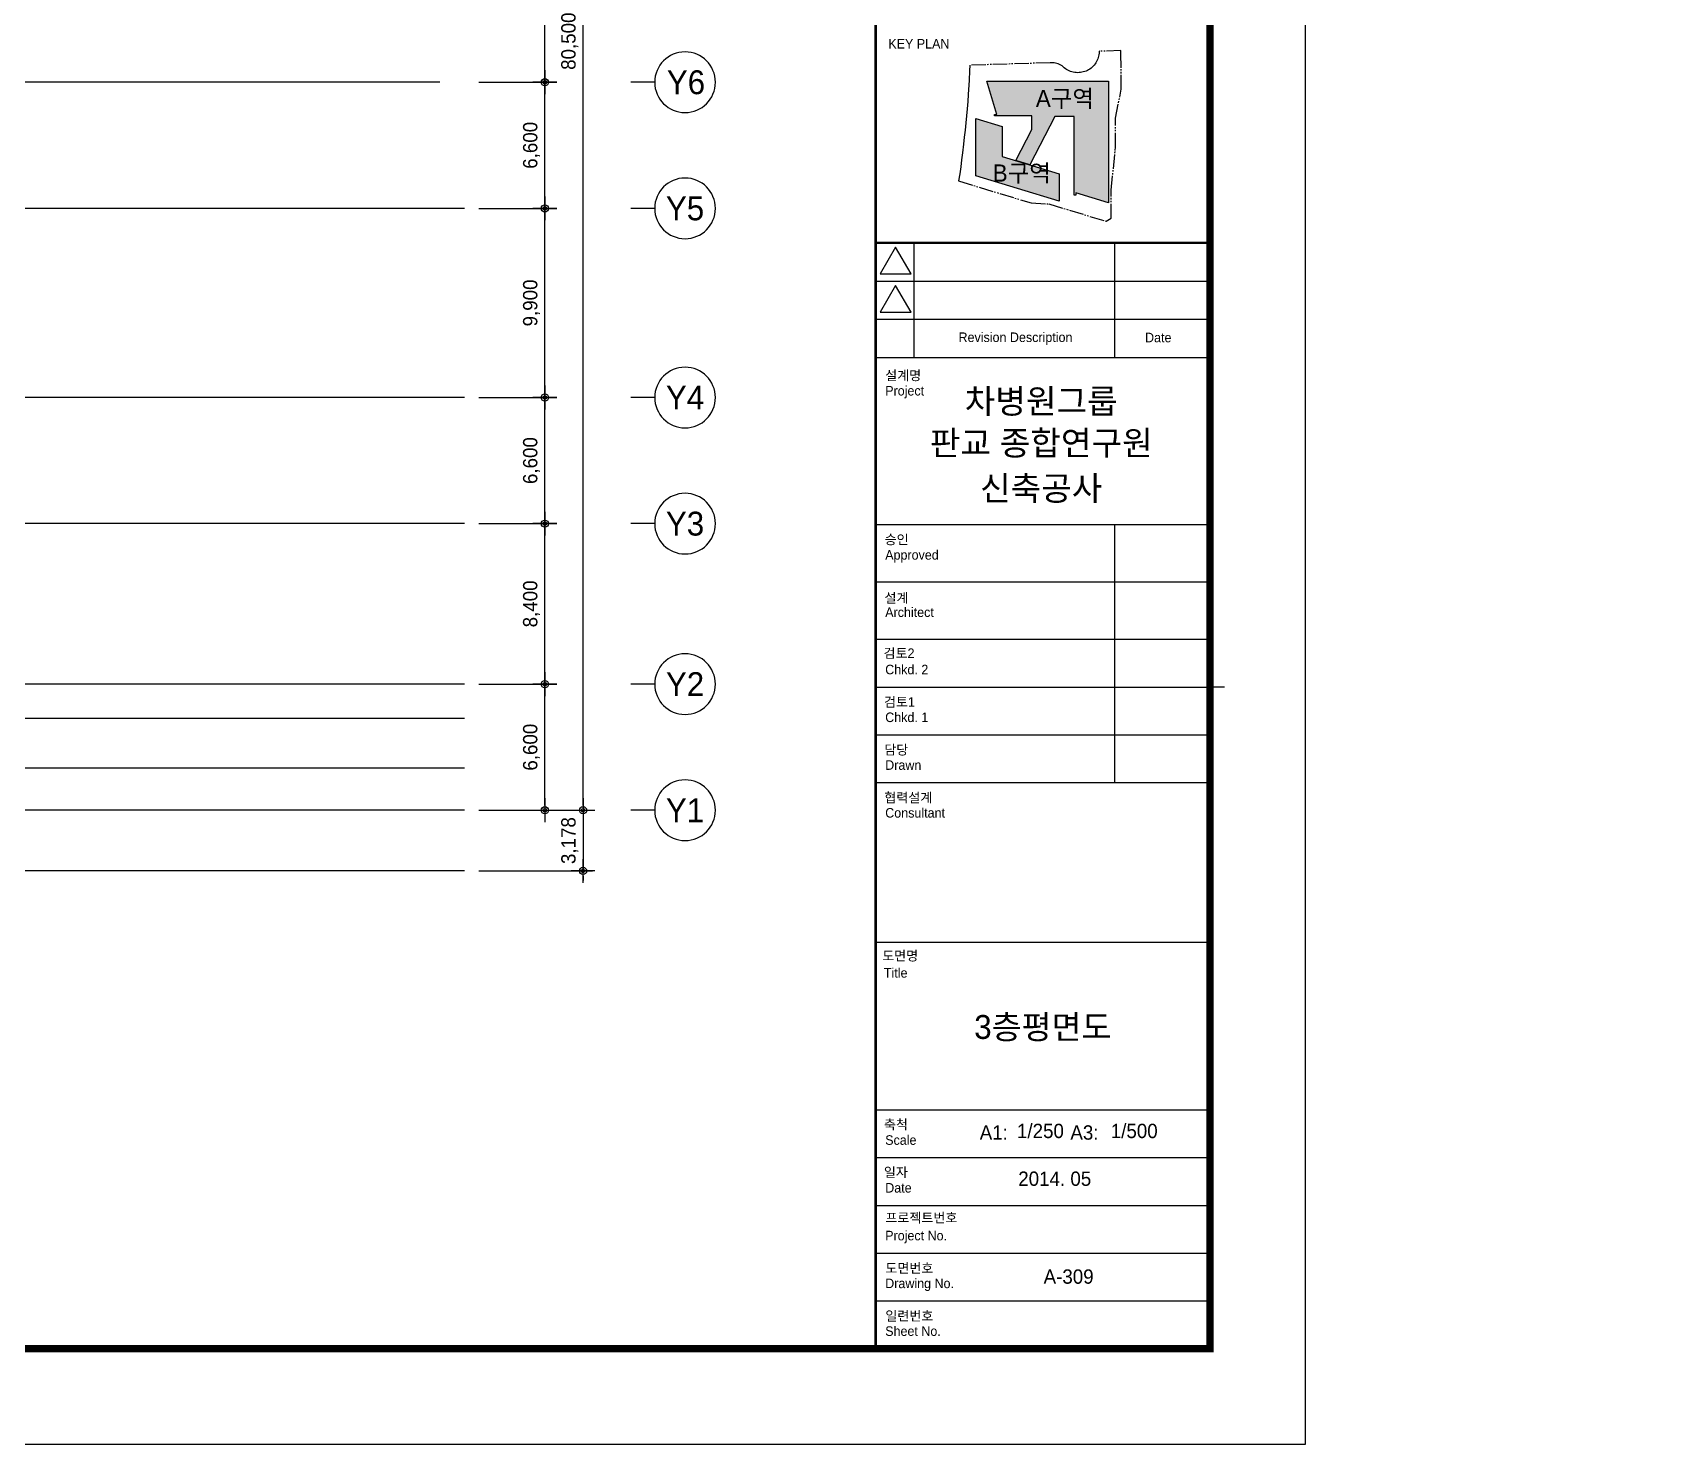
# Model space of a CAD drawing. Header units: metres. Extents: x 630750 to 860239, y 578133 to 726633.
# Drawn here: x 774389 to 860239, y 578133 to 651998 of the extents above; entities that cross this region are included whole.
import ezdxf
from ezdxf.enums import TextEntityAlignment as Align

# ---------------------------------------------------------------- set-up
doc = ezdxf.new("R2010")
doc.units = ezdxf.units.M
doc.header["$LTSCALE"] = 300
doc.linetypes.add('SITE$0$ACAD$0$DASHED', pattern=[19.05, 12.7, -6.35])
doc.linetypes.add('SITE$0$PROPERTY', pattern=[37.5, 25, -2.5, 2.5, -2.5, 2.5, -2.5])
doc.layers.get('Defpoints').update_dxf_attribs({"color": 8})
for name, color, linetype in [('001dmp-FORM', 7, 'Continuous'), ('A-CEN-1', 1, 'Continuous'), ('A-DIM', 7, 'Continuous'), ('A-GRID-DIMS', 14, 'Continuous'), ('A-HAT-2', 8, 'Continuous'), ('A-TXT-S', 3, 'Continuous'), ('DIM', 7, 'Continuous'), ('SITE$0$C-PROP', 72, 'SITE$0$ACAD$0$DASHED')]:
    doc.layers.add(name, color=color, linetype=linetype)
doc.styles.add('TEXT(돋음)', font='')
doc.styles.add('돋움', font='')
doc.styles.get('TEXT(돋음)').set_extended_font_data('Dotum')
doc.styles.get('돋움').set_extended_font_data('Dotum')
doc.dimstyles.new('DIM250', dxfattribs={"dimscale": 250, "dimtxt": 3, "dimasz": 1, "dimexe": 2, "dimexo": 3, "dimgap": 1, "dimtad": 1, "dimdec": 0, "dimzin": 0, "dimdsep": 46, "dimlunit": 6, "dimtxsty": 'TEXT(돋음)', "dimblk": 'Z_DOT', "dimcen": 2.5, "dimdle": 2, "dimclrd": 256, "dimclre": 256, "dimclrt": 3, "dimadec": 0, "dimazin": 0, "dimtfac": 1, "dimtdec": 0, "dimtix": 1, "dimtmove": 2, "dimatfit": 3, "dimldrblk": 'Z_DOT', "dimfxl": 1, "dimtolj": 1, "dimtzin": 0, "dimarcsym": 0})

# ---------------------------------------------------------------- blocks, each defined once
blk = doc.blocks.new('Z_DOT')
at = {"layer": 'DIM', "color": 7}
for p, q in [((-2.5, 0), (2.5, 0)), ((0, -2.5), (0, 2.5))]:
    blk.add_line(p, q, dxfattribs=at)
for radius in [0.75, 0.375]:
    blk.add_circle((0, 0), radius, dxfattribs=at)
blk = doc.blocks.new('*D74')
at = {"layer": 'A-DIM', "lineweight": -2, "transparency": 16777216}
for p, q in [((797736, 691810), (803686, 691810)), ((803186, 611560), (803186, 691560)), ((797736, 611310), (803686, 611310))]:
    blk.add_line(p, q, dxfattribs=at)
at = {"layer": 'Defpoints', "color": 0, "transparency": 16777216}
for p in [(796986, 691810), (803186, 691810), (796986, 611310)]:
    blk.add_point(p, dxfattribs=at)
at = {"layer": 'A-DIM', "lineweight": -2, "transparency": 16777216, "xscale": 250, "yscale": 250, "zscale": 250}
for p, rotation in [((803186, 691810), 90), ((803186, 611310), 270)]:
    blk.add_blockref('Z_DOT', p, dxfattribs=dict(at, rotation=rotation))
at = {"layer": 'A-DIM', "color": 3, "transparency": 16777216, "insert": (802489, 651560), "char_height": 750, "attachment_point": 5, "rotation": 90, "style": 'TEXT(돋음)'}
blk.add_mtext('\\A1;80,500', dxfattribs=at)
blk = doc.blocks.new('*D75')
at = {"layer": 'A-DIM', "lineweight": -2, "transparency": 16777216}
for p, q in [((797736, 617910), (801686, 617910)), ((801186, 611560), (801186, 617660)), ((797736, 611310), (801686, 611310))]:
    blk.add_line(p, q, dxfattribs=at)
at = {"layer": 'Defpoints', "color": 0, "transparency": 16777216}
for p in [(796986, 617910), (801186, 617910), (796986, 611310)]:
    blk.add_point(p, dxfattribs=at)
at = {"layer": 'A-DIM', "lineweight": -2, "transparency": 16777216, "xscale": 250, "yscale": 250, "zscale": 250}
for p, rotation in [((801186, 617910), 90), ((801186, 611310), 270)]:
    blk.add_blockref('Z_DOT', p, dxfattribs=dict(at, rotation=rotation))
at = {"layer": 'A-DIM', "color": 3, "transparency": 16777216, "insert": (800489, 614610), "char_height": 750, "attachment_point": 5, "rotation": 90, "style": 'TEXT(돋음)'}
blk.add_mtext('\\A1;6,600', dxfattribs=at)
blk = doc.blocks.new('*D76')
at = {"layer": 'A-DIM', "lineweight": -2, "transparency": 16777216}
for p, q in [((797736, 626310), (801686, 626310)), ((801186, 618160), (801186, 626060)), ((797736, 617910), (801686, 617910))]:
    blk.add_line(p, q, dxfattribs=at)
at = {"layer": 'Defpoints', "color": 0, "transparency": 16777216}
for p in [(796986, 626310), (801186, 626310), (796986, 617910)]:
    blk.add_point(p, dxfattribs=at)
at = {"layer": 'A-DIM', "lineweight": -2, "transparency": 16777216, "xscale": 250, "yscale": 250, "zscale": 250}
for p, rotation in [((801186, 626310), 90), ((801186, 617910), 270)]:
    blk.add_blockref('Z_DOT', p, dxfattribs=dict(at, rotation=rotation))
at = {"layer": 'A-DIM', "color": 3, "transparency": 16777216, "insert": (800489, 622110), "char_height": 750, "attachment_point": 5, "rotation": 90, "style": 'TEXT(돋음)'}
blk.add_mtext('\\A1;8,400', dxfattribs=at)
blk = doc.blocks.new('*D77')
at = {"layer": 'A-DIM', "lineweight": -2, "transparency": 16777216}
for p, q in [((797736, 632910), (801686, 632910)), ((801186, 626560), (801186, 632660)), ((797736, 626310), (801686, 626310))]:
    blk.add_line(p, q, dxfattribs=at)
at = {"layer": 'Defpoints', "color": 0, "transparency": 16777216}
for p in [(796986, 632910), (801186, 632910), (796986, 626310)]:
    blk.add_point(p, dxfattribs=at)
at = {"layer": 'A-DIM', "lineweight": -2, "transparency": 16777216, "xscale": 250, "yscale": 250, "zscale": 250}
for p, rotation in [((801186, 632910), 90), ((801186, 626310), 270)]:
    blk.add_blockref('Z_DOT', p, dxfattribs=dict(at, rotation=rotation))
at = {"layer": 'A-DIM', "color": 3, "transparency": 16777216, "insert": (800489, 629610), "char_height": 750, "attachment_point": 5, "rotation": 90, "style": 'TEXT(돋음)'}
blk.add_mtext('\\A1;6,600', dxfattribs=at)
blk = doc.blocks.new('*D78')
at = {"layer": 'A-DIM', "lineweight": -2, "transparency": 16777216}
for p, q in [((797736, 649410), (801686, 649410)), ((801186, 643060), (801186, 649160)), ((797736, 642810), (801686, 642810))]:
    blk.add_line(p, q, dxfattribs=at)
at = {"layer": 'Defpoints', "color": 0, "transparency": 16777216}
for p in [(796986, 649410), (801186, 649410), (796986, 642810)]:
    blk.add_point(p, dxfattribs=at)
at = {"layer": 'A-DIM', "lineweight": -2, "transparency": 16777216, "xscale": 250, "yscale": 250, "zscale": 250}
for p, rotation in [((801186, 649410), 90), ((801186, 642810), 270)]:
    blk.add_blockref('Z_DOT', p, dxfattribs=dict(at, rotation=rotation))
at = {"layer": 'A-DIM', "color": 3, "transparency": 16777216, "insert": (800489, 646110), "char_height": 750, "attachment_point": 5, "rotation": 90, "style": 'TEXT(돋음)'}
blk.add_mtext('\\A1;6,600', dxfattribs=at)
blk = doc.blocks.new('*D79')
at = {"layer": 'A-DIM', "lineweight": -2, "transparency": 16777216}
for p, q in [((797736, 659310), (801686, 659310)), ((801186, 649660), (801186, 659060)), ((797736, 649410), (801686, 649410))]:
    blk.add_line(p, q, dxfattribs=at)
at = {"layer": 'Defpoints', "color": 0, "transparency": 16777216}
for p in [(796986, 659310), (801186, 659310), (796986, 649410)]:
    blk.add_point(p, dxfattribs=at)
at = {"layer": 'A-DIM', "lineweight": -2, "transparency": 16777216, "xscale": 250, "yscale": 250, "zscale": 250}
for p, rotation in [((801186, 659310), 90), ((801186, 649410), 270)]:
    blk.add_blockref('Z_DOT', p, dxfattribs=dict(at, rotation=rotation))
at = {"layer": 'A-DIM', "color": 3, "transparency": 16777216, "insert": (800489, 654360), "char_height": 750, "attachment_point": 5, "rotation": 90, "style": 'TEXT(돋음)'}
blk.add_mtext('\\A1;9,900', dxfattribs=at)
blk = doc.blocks.new('*D80')
at = {"layer": 'A-DIM', "lineweight": -2, "transparency": 16777216}
for p, q in [((797736, 642810), (801686, 642810)), ((801186, 633160), (801186, 642560)), ((797736, 632910), (801686, 632910))]:
    blk.add_line(p, q, dxfattribs=at)
at = {"layer": 'Defpoints', "color": 0, "transparency": 16777216}
for p in [(796986, 642810), (801186, 642810), (796986, 632910)]:
    blk.add_point(p, dxfattribs=at)
at = {"layer": 'A-DIM', "lineweight": -2, "transparency": 16777216, "xscale": 250, "yscale": 250, "zscale": 250}
for p, rotation in [((801186, 642810), 90), ((801186, 632910), 270)]:
    blk.add_blockref('Z_DOT', p, dxfattribs=dict(at, rotation=rotation))
at = {"layer": 'A-DIM', "color": 3, "transparency": 16777216, "insert": (800489, 637860), "char_height": 750, "attachment_point": 5, "rotation": 90, "style": 'TEXT(돋음)'}
blk.add_mtext('\\A1;9,900', dxfattribs=at)
blk = doc.blocks.new('*D87')
at = {"layer": 'A-DIM', "lineweight": -2, "transparency": 16777216}
for p, q in [((797736, 611310), (803686, 611310)), ((803186, 611560), (803186, 611810)), ((803186, 611310), (803186, 608133)), ((797736, 608133), (803686, 608133)), ((803186, 607883), (803186, 607633))]:
    blk.add_line(p, q, dxfattribs=at)
at = {"layer": 'Defpoints', "color": 0, "transparency": 16777216}
for p in [(796986, 611310), (796986, 608133), (803186, 608133)]:
    blk.add_point(p, dxfattribs=at)
at = {"layer": 'A-DIM', "lineweight": -2, "transparency": 16777216, "xscale": 250, "yscale": 250, "zscale": 250}
for p, rotation in [((803186, 611310), 270), ((803186, 608133), 90)]:
    blk.add_blockref('Z_DOT', p, dxfattribs=dict(at, rotation=rotation))
at = {"layer": 'A-DIM', "color": 3, "transparency": 16777216, "insert": (802489, 609722), "char_height": 750, "attachment_point": 5, "rotation": 90, "style": 'TEXT(돋음)'}
blk.add_mtext('\\A1;3,178', dxfattribs=at)
blk = doc.blocks.new('주열마킹')
blk.add_line((0, 5), (0, 0))
blk.add_circle((0, 11.35), 6.35)
at = {"color": 3, "style": '돋움'}
blk.add_attdef('NO', text='', height=5, dxfattribs=at).set_placement((0, 11.35), align=Align.MIDDLE_CENTER)
blk = doc.blocks.new('xref-sheet(건축)')
h = blk.add_hatch(color=7)
edge = h.paths.add_edge_path()
edge.add_spline(control_points=[(9178.9, 471), (9179.1, 471), (9179.3, 471), (9179.5, 471), (9179.5, 471), (9179.5, 471), (9179.5, 470.9), (9179.5, 470.8), (9179.5, 470.7), (9179.5, 470.6), (9179.3, 470.6), (9179.1, 470.6), (9178.8, 470.6), (9178.8, 470.6), (9178.8, 470.6), (9178.8, 470.7), (9178.9, 470.8), (9178.9, 470.9), (9178.9, 471)], knot_values=[0, 0, 0, 0, 1, 1, 1, 2, 2, 2, 3, 3, 3, 4, 4, 4, 5, 5, 5, 6, 6, 6, 6], degree=3, periodic=0)
at = {"layer": '001dmp-FORM'}
for p, q in [((7590, 2515), (7590, 2275)), ((8010, 2515), (8010, 2275)), ((7584.2, 2449.7), (7551.7, 2505.8)), ((7519.2, 2449.7), (7584.2, 2449.7)), ((7510, 2435), (8210, 2435)), ((7584.2, 2369.7), (7551.7, 2425.8)), ((7519.2, 2369.7), (7584.2, 2369.7)), ((7510, 2355), (8210, 2355)), ((7510, 2275), (8210, 2275)), ((7510, 1925), (8210, 1925)), ((8010, 1925), (8010, 1385)), ((7510, 1805), (8210, 1805)), ((7510, 1685), (8210, 1685)), ((7510, 1585), (8210, 1585)), ((8240, 1585), (8210, 1585)), ((7510, 1485), (8210, 1485)), ((7510, 1385), (8210, 1385)), ((8210, 1050), (7510, 1050)), ((7510, 700), (8210, 700)), ((7510, 600), (8210, 600)), ((7510, 500), (8210, 500)), ((7510, 400), (8210, 400)), ((7510, 300), (8210, 300))]:
    blk.add_line(p, q, dxfattribs=at)
at = {"layer": '001dmp-FORM', "color": 30}
blk.add_lwpolyline([(8410, 5940), (0, 5940), (0, 0), (8410, 0)], close=True, dxfattribs=at)
at = {"layer": '001dmp-FORM', "const_width": 15}
blk.add_lwpolyline([(300, 200), (300, 5740), (8210, 5740), (8210, 200)], close=True, dxfattribs=at)
at = {"layer": '001dmp-FORM', "const_width": 5}
for points in [[(7510, 200), (7510, 5740)], [(7510, 2515), (8210, 2515)]]:
    blk.add_lwpolyline(points, dxfattribs=at)
at = {"layer": '001dmp-FORM'}
for points in [[(7551.7, 2505.8), (7519.2, 2449.7)], [(7551.7, 2425.8), (7519.2, 2369.7)]]:
    blk.add_lwpolyline(points, dxfattribs=at)
at = {"layer": '001dmp-FORM', "color": 3, "linetype": 'Continuous', "style": '돋움'}
for s, p in [('KEY PLAN', (7536.5, 2921.7)), ('승인', (7528.8, 1883.9)), ('설계', (7528.5, 1761.6)), ('검토2', (7526.5, 1645.9)), ('검토1', (7527.4, 1543.8)), ('담당', (7528.1, 1443.6)), ('협력설계', (7528.1, 1343.6)), ('도면명', (7523.7, 1012.4)), ('축척', (7527.2, 659.4)), ('일자', (7527.2, 559.4)), ('프로젝트번호', (7530.5, 464.1)), ('도면번호', (7530.3, 358.6)), ('일련번호', (7530.3, 258.6))]:
    blk.add_text(s, height=20, dxfattribs=at).set_placement(p)
for s, p in [('Revision Description', (7802.7, 2317.3)), ('Date', (8101.6, 2316.7))]:
    blk.add_text(s, height=20, dxfattribs=at).set_placement(p, align=Align.MIDDLE_CENTER)
for s, p in [('설계명', (7530, 2237.3)), ('Project', (7530, 2205.3)), ('Approved', (7530, 1861.7)), ('Architect', (7530, 1741.7)), ('Chkd. 2', (7530, 1621.7)), ('Chkd. 1', (7530, 1521.7)), ('Drawn', (7530, 1421.7)), ('Consultant', (7530, 1321.7)), ('Title', (7527.2, 986.7)), ('Scale', (7530, 636.7)), ('Date', (7530, 536.7)), ('Project No.', (7530, 436.7)), ('Drawing No.', (7530, 336.7)), ('Sheet No.', (7530, 236.7))]:
    blk.add_text(s, height=20, dxfattribs=at).set_placement(p, align=Align.MIDDLE_LEFT)
at = {"layer": '001dmp-FORM', "color": 3, "style": '돋움'}
for s, p in [('차병원그룹', (7856.6, 2184)), ('판교 종합연구원', (7856.6, 2096.7)), ('신축공사', (7856.6, 2001.8))]:
    blk.add_text(s, height=51, dxfattribs=at).set_placement(p, align=Align.MIDDLE)
for s, p in [('A1:            A3:      ', (7884.9, 652.5)), ('2014. 05', (7884.9, 555.8))]:
    blk.add_text(s, height=30, rotation=0, dxfattribs=at).set_placement(p, align=Align.MIDDLE_CENTER)

msp = doc.modelspace()

# ---------------------------------------------------------------- hatches: boundary and pattern name
at = {"layer": 'A-HAT-2'}
h = msp.add_hatch(color=251, dxfattribs=at)
h.paths.add_polyline_path([(828896.3, 647609.5), (828896.3, 644027.4), (828896.3, 643639.3), (830688.8, 643095), (830688.8, 649465), (824316.1, 649465), (824867.2, 647650), (826668.8, 647650), (826668.8, 646933.8), (825827, 645314.1), (826568, 645089.1), (827883.6, 647620)])
h.paths.add_polyline_path([(825116.3, 645529.9), (825116.3, 647087.7), (823743.8, 647504.5), (823743.8, 644512.3), (828108.5, 643187), (828108.5, 644621.4)])

# ---------------------------------------------------------------- linework, layer by layer
at = {"layer": 'A-CEN-1', "linetype": 'Continuous'}
for p, q in [((795684.4, 649410.2, 0), (657202.6, 649410.2, 0)), ((796986.4, 642810.2, 0), (706331.8, 642810.2, 0)), ((796986.4, 632910.2, 0), (735004.4, 632910.2, 0)), ((796986.4, 626310.2, 0), (744904.4, 626310.2, 0)), ((796986.4, 617910.2, 0), (744904.4, 617910.2, 0)), ((796986.4, 611310.2, 0), (768206.9, 611310.2, 0)), ((796986.5, 608132.7, 0), (768207, 608132.7, 0))]:
    msp.add_line(p, q, dxfattribs=at)
at = {"layer": 'A-CEN-1', "linetype": 'Continuous', "ltscale": 0.1}
for p, q in [((796986.3, 616110.2, 0), (744904.4, 616110.2, 0)), ((796986.3, 613510.2, 0), (762119.6, 613510.2, 0))]:
    msp.add_line(p, q, dxfattribs=at)
at = {"layer": 'A-HAT-2', "color": 2}
for points in [[(824715.1, 647650), (824715.1, 647721.3), (824845.6, 647721.3), (824316.1, 649465), (830688.8, 649465), (830688.8, 643095), (828967.6, 643617.7), (828967.6, 643495), (828896.3, 643495), (828896.3, 643789.7), (828896.3, 644027.4), (828896.3, 647609.5), (827883.6, 647620)], [(823743.8, 647504.5), (825116.3, 647087.7), (825116.3, 645529.9), (828108.5, 644621.4), (828108.5, 643187), (823743.8, 644512.3), (823743.8, 647504.5)], [(826568, 645089.1), (825827, 645314.1), (826668.8, 646933.8), (826668.8, 647650), (824715.1, 647650)], [(827883.6, 647620), (826568, 645089.1)]]:
    msp.add_lwpolyline(points, dxfattribs=at)
at = {"layer": 'SITE$0$C-PROP', "color": 5, "linetype": 'SITE$0$PROPERTY', "ltscale": 0.1}
msp.add_lwpolyline([(823427, 650303.7), (823411.5, 650004), (823387.7, 649516.9), (823341.5, 648769), (823317.5, 648395.8), (823286.1, 648024), (823250.7, 647652), (823215, 647281.5), (823177.6, 646910.8), (823139.8, 646538.7), (823097, 646168.1), (823043.7, 645723.1), (822998.7, 645353.1), (822951.2, 644982.5), (822896.7, 644614.7), (822842.2, 644244.6), (826631.8, 643092.8), (827562.8, 643045.1), (830560.1, 642133.7), (830819.1, 642304.2), (830825.3, 643765.2), (831037.9, 645832), (831051, 646017.2), (831044.8, 647532.2), (831355.8, 649047.6), (831337.3, 650925.1), (831332.9, 651066.2), (830197.1, 651032.5), (830196.9, 650998.8), (830194.8, 650925.7), (830185.6, 650850.1), (830170.7, 650776.2), (830151, 650702.2), (830126.8, 650631.2), (830097.5, 650561.7), (830063.7, 650492.9), (830024.2, 650428.2), (829981.4, 650366), (829934.2, 650306.8), (829883.2, 650251.1), (829829.2, 650197.9), (829771.5, 650148.2), (829710.6, 650103.4), (829646, 650064.4), (829579.2, 650028.5), (829509.9, 649997.3), (829439.6, 649970.3), (829366.8, 649948), (829293.2, 649930.7), (829218, 649918.5), (829142.4, 649912.8), (829067.3, 649910.9), (828991.5, 649914.6), (828915.7, 649923.1), (828841.3, 649936.6), (828767.6, 649954.6), (828694.7, 649977.8), (828625.1, 650006.4), (828556.7, 650039.2), (828490.4, 650076.2), (828427.5, 650119.1), (828366.7, 650163.7), (828307.5, 650211), (828251.8, 650261.9), (828190.5, 650305.1), (828125.9, 650342.3), (828057.1, 650373.8), (827987, 650398.5), (827914.2, 650417), (827840, 650428.1), (827764.3, 650429.5), (827710.7, 650428.8), (827634.8, 650427)], close=True, dxfattribs=at)

# ---------------------------------------------------------------- block references
at = {"xscale": 24.9999912600033, "yscale": 24.99999123637099, "zscale": 24.99999123690949}
msp.add_blockref('xref-sheet(건축)', (630750, 578132.8), dxfattribs=at)
at = {"layer": 'A-GRID-DIMS'}
ref = msp.add_blockref('주열마킹', (805686.3, 649410.2, 0), dxfattribs=dict(at, xscale=-250.0000000006985, yscale=250, zscale=250, rotation=269.9999997677735))
ref.add_attrib('NO', 'Y6', dxfattribs={"layer": '0', "color": 3, "height": 1250, "rotation": 360, "style": '돋움'}).set_placement((808572.5, 649410.2, 0), align=Align.MIDDLE_CENTER)
ref = msp.add_blockref('주열마킹', (805686.3, 642810.2, 0), dxfattribs=dict(at, xscale=-250.0000000006985, yscale=250, zscale=250, rotation=269.9999997677735))
ref.add_attrib('NO', 'Y5', dxfattribs={"layer": '0', "color": 3, "height": 1250, "rotation": 360, "style": '돋움'}).set_placement((808523.8, 642810.2, 0), align=Align.MIDDLE_CENTER)
ref = msp.add_blockref('주열마킹', (805686.3, 632910.2, 0), dxfattribs=dict(at, xscale=-250.0000000006985, yscale=250, zscale=250, rotation=269.9999997677735))
ref.add_attrib('NO', 'Y4', dxfattribs={"layer": '0', "color": 3, "height": 1250, "rotation": 360, "style": '돋움'}).set_placement((808523.8, 632910.2, 0), align=Align.MIDDLE_CENTER)
ref = msp.add_blockref('주열마킹', (805686.3, 626310.2, 0), dxfattribs=dict(at, xscale=-250.0000000006985, yscale=250, zscale=250, rotation=269.9999997677735))
ref.add_attrib('NO', 'Y3', dxfattribs={"layer": '0', "color": 3, "height": 1250, "rotation": 360, "style": '돋움'}).set_placement((808523.8, 626310.2, 0), align=Align.MIDDLE_CENTER)
ref = msp.add_blockref('주열마킹', (805686.3, 617910.2, 0), dxfattribs=dict(at, xscale=-250.0000000006985, yscale=250, zscale=250, rotation=269.9999997677735))
ref.add_attrib('NO', 'Y2', dxfattribs={"layer": '0', "color": 3, "height": 1250, "rotation": 360, "style": '돋움'}).set_placement((808523.8, 617910.2, 0), align=Align.MIDDLE_CENTER)
ref = msp.add_blockref('주열마킹', (805686.3, 611310.2, 0), dxfattribs=dict(at, xscale=-250.0000000006985, yscale=250, zscale=250, rotation=269.9999997677735))
ref.add_attrib('NO', 'Y1', dxfattribs={"layer": '0', "color": 3, "height": 1250, "rotation": 360, "style": '돋움'}).set_placement((808523.8, 611310.2, 0), align=Align.MIDDLE_CENTER)

# ---------------------------------------------------------------- texts
at = {"layer": '001dmp-FORM', "color": 3, "style": '돋움'}
for s, height, p in [('3층평면도', 1250, (827250.2, 599968.1)), ('1/250         1/500', 750, (829577.5, 594527)), ('A-309', 750, (828598.1, 586905.3))]:
    msp.add_text(s, height=height, rotation=0.000018, dxfattribs=at).set_placement(p, align=Align.MIDDLE_CENTER)
at = {"layer": 'A-TXT-S', "color": 3, "style": '돋움'}
for s, p in [('A구역', (826880.5, 648111)), ('B구역', (824622.7, 644208.3))]:
    msp.add_text(s, height=900, dxfattribs=at).set_placement(p)

# ---------------------------------------------------------------- dimensions: what is measured, and where the dimension line sits
at = {"layer": 'A-DIM'}
for base, p1, p2, picture, middle in [((803186.4, 691810.4, 0), (796986.5, 611310.4, 0), (796986.4, 691810.4, 0), '*D74', (802488.7, 651560.4, 0)), ((801186.4, 659310.4, 0), (796986.4, 649410.4, 0), (796986.4, 659310.4, 0), '*D79', (800488.7, 654360.4, 0)), ((801186.4, 649410.4, 0), (796986.4, 642810.4, 0), (796986.4, 649410.4, 0), '*D78', (800488.7, 646110.4, 0)), ((801186.4, 642810.4, 0), (796986.4, 632910.4, 0), (796986.4, 642810.4, 0), '*D80', (800488.7, 637860.4, 0)), ((801186.4, 632910.4, 0), (796986.4, 626310.4, 0), (796986.4, 632910.4, 0), '*D77', (800488.7, 629610.4, 0)), ((801186.4, 626310.4, 0), (796986.4, 617910.4, 0), (796986.4, 626310.4, 0), '*D76', (800488.7, 622110.4, 0)), ((801186.4, 617910.4, 0), (796986.5, 611310.4, 0), (796986.4, 617910.4, 0), '*D75', (800488.7, 614610.4, 0)), ((803186.4, 608132.7, 0), (796986.5, 611310.4, 0), (796986.5, 608132.7, 0), '*D87', (802488.7, 609721.6, 0))]:
    dim = msp.add_linear_dim(base=base, p1=p1, p2=p2, angle=90, dimstyle='DIM250', dxfattribs=at)
    dim.commit()
    dim.dimension.update_dxf_attribs({"geometry": picture, "text_midpoint": middle})

doc.saveas('drawing.dxf')
